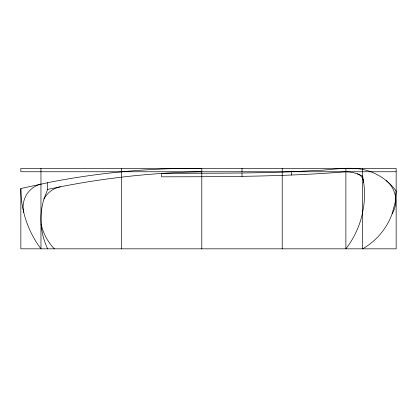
<?xml version="1.0" encoding="UTF-8"?>
<svg xmlns="http://www.w3.org/2000/svg" width="417" height="417" viewBox="0 0 417 417"><rect width="100%" height="100%" fill="white"/><g stroke="black" fill="none" stroke-linecap="round" stroke-linejoin="round"><path stroke-width="0.63" d="M362.639 168.405L362.639 248.829A66.611 66.611 0 0 0 392.105 213.879L395.134 202.631L396.15 191.028A55.956 55.956 0 0 0 373.997 173.097C354.189 163.834 332.104 170.751 311.296 170.678C261.449 173.806 211.497 172.935 161.588 173.467L161.588 176.818C223.048 176.719 284.587 176.787 345.886 171.757A37.796 37.796 0 0 1 362.639 176.141L363.718 182.464A89.285 89.285 0 0 1 363.431 208.026L362.217 214.317A89.285 89.285 0 0 1 345.886 248.829L345.886 168.405M47.658 248.829A69.206 69.206 0 0 1 41.142 224.231L40.955 219.118A69.206 69.206 0 0 1 43.962 198.945L47.658 189.412L47.658 182.709M396.15 171.757L20.85 171.757L20.85 168.405L396.15 168.405L396.15 248.829L20.85 248.829L20.85 188.515L50.587 182.109A749.229 749.229 0 0 1 110.713 172.946L125.845 171.418A749.229 749.229 0 0 1 171.382 168.687L201.797 168.405L201.797 248.829M47.658 189.412L60.34 186.8A800.572 800.572 0 0 1 111.448 178.419L124.297 176.839A800.572 800.572 0 0 1 201.797 171.757M363.718 182.464L363.181 179.664L362.373 177.944A9.534 9.534 0 0 0 357.306 173.821M291.499 171.653L291.499 174.999M282.22 168.405L282.22 248.829M242.011 168.405L242.011 171.757M242.011 173.097L242.011 176.448M121.378 168.405L121.378 248.829M40.955 168.405L40.955 248.829A100.528 100.528 0 0 1 24.441 215.146L23.154 209.913A100.528 100.528 0 0 1 20.85 188.515M23.8 212.529A23.524 23.524 0 0 1 40.955 184.079M54.361 248.829A52.036 52.036 0 0 1 41.142 224.231M43.962 198.945A23.774 23.774 0 0 1 60.34 186.8M392.105 213.879A25.734 25.734 0 0 0 395.738 199.206L395.389 196.157A25.734 25.734 0 0 0 386.236 180.629"/></g></svg>
